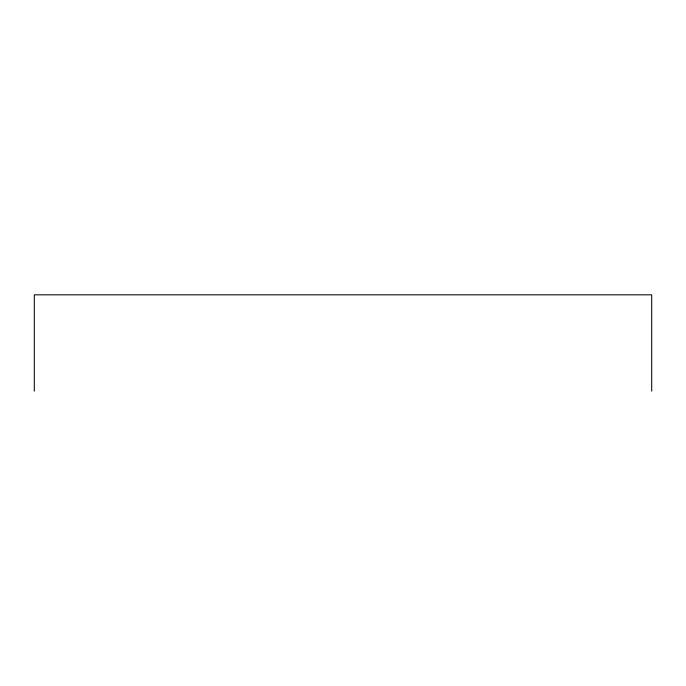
<?xml version="1.0" encoding="UTF-8"?>
<svg xmlns="http://www.w3.org/2000/svg" width="686" height="686" viewBox="0 0 686 686"><rect width="100%" height="100%" fill="white"/><g stroke="black" fill="none" stroke-linecap="round" stroke-linejoin="round"><path stroke-width="1.03" d="M651.7 391.174L651.7 294.826L34.3 294.826L34.3 391.174"/></g></svg>
